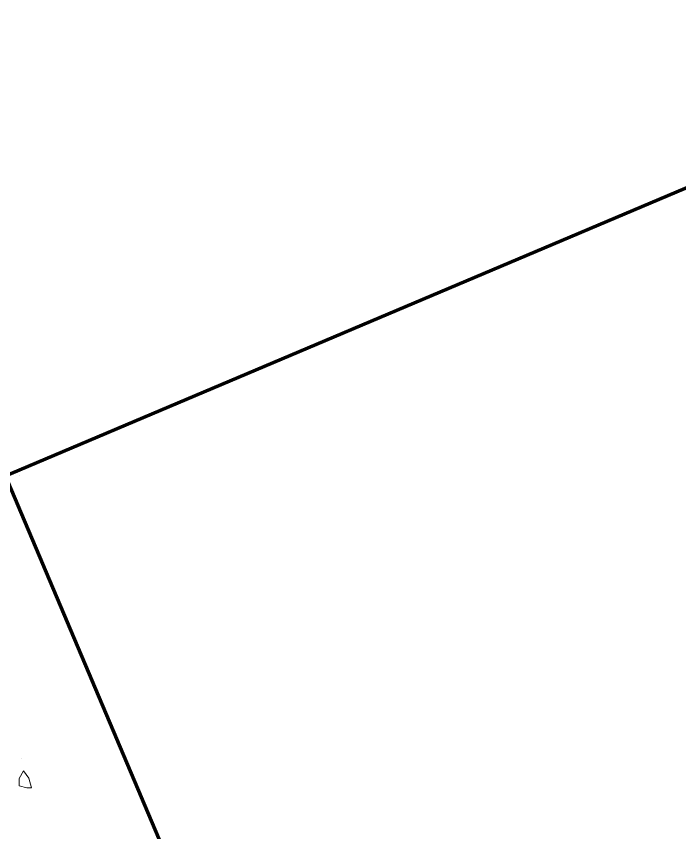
# Model space of a CAD drawing. Header units: millimetres. Extents: x 111 to 1506, y 14 to 566.
# Drawn here: x 253.188 to 254.801, y 164.433 to 166.418 of the extents above; entities that cross this region are included whole.
import ezdxf

# ---------------------------------------------------------------- set-up
doc = ezdxf.new("R2010")
doc.units = ezdxf.units.MM
doc.layers.add('ARBOLES', color=78, linetype='Continuous', lineweight=5)
doc.layers.add('GRASS', color=56, linetype='Continuous', lineweight=0)

# ---------------------------------------------------------------- blocks, each defined once
blk = doc.blocks.new('E1E')
at = {"layer": 'ARBOLES', "ltscale": 0.2}
for p, q in [((94.7552, 57.4724), (94.7552, 57.4724)), ((95.072, 56.7062), (95.072, 56.7062))]:
    blk.add_line(p, q, dxfattribs=at)
blk.add_lwpolyline([(94.7091, 57.5459), (94.7315, 57.5481), (94.7402, 57.5286), (94.7359, 57.5033), (94.7142, 57.517), (94.6961, 57.5401)], close=True, dxfattribs=at)

msp = doc.modelspace()

# ---------------------------------------------------------------- hatches: boundary and pattern name
at = {"layer": 'GRASS', "lineweight": 100, "ltscale": 1000, "true_color": 0x636466}
h = msp.add_hatch(dxfattribs=at)
h.set_pattern_fill('ANSI37', color=251, scale=18, angle=-112.08523)
h.set_pattern_definition([(292.91477, (798.2566, 1597.5663), (2.0724414, 0.8760632), []), (22.91477, (798.2566, 1597.5663), (-0.8760632, 2.0724414), [])])
h.paths.add_polyline_path([(271.95695, 142.38523), (282.61554, 174.27589), (251.13806, 188.40453), (245.13569, 169.81182), (271.60185, 142.74844)])

# ---------------------------------------------------------------- block references
at = {"layer": 'ARBOLES', "color": 0, "xscale": 0.8310831642732954, "yscale": 0.8310831642732954, "zscale": 0.8310831642732954, "rotation": 157.9147716791316}
msp.add_blockref('E1E', (344.13031, 179.26356), dxfattribs=at)

doc.saveas('drawing.dxf')
